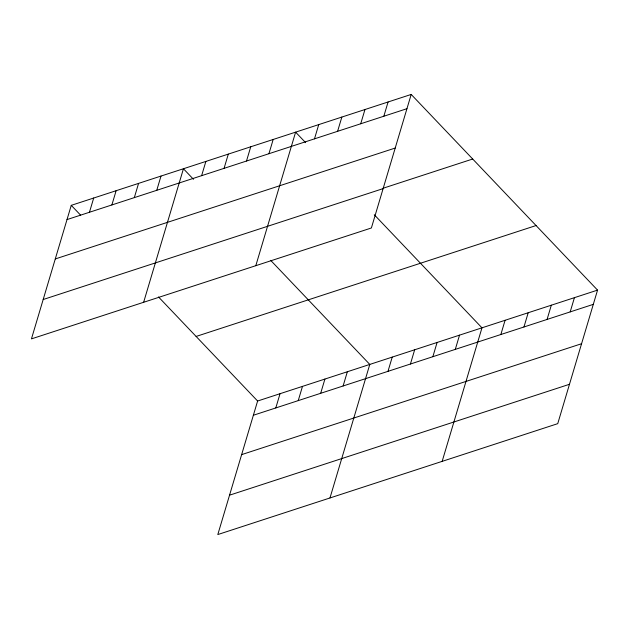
<?xml version="1.0" encoding="UTF-8"?>
<svg xmlns="http://www.w3.org/2000/svg" width="629" height="629" viewBox="0 0 629 629"><rect width="100%" height="100%" fill="white"/><g stroke="black" fill="none" stroke-linecap="round" stroke-linejoin="round"><path stroke-width="0.94" d="M411.193 94.444L71.258 205.345L31.45 338.882L371.385 227.981L411.193 94.444L597.55 290.118L557.742 423.655L217.807 534.556L257.615 401.019L597.55 290.118M89.452 212.272L93.697 198.025M111.883 204.952L116.129 190.705M134.323 197.632L138.569 183.393M156.755 190.312L161 176.073M143.632 302.282L183.44 168.753L193.465 179.281M201.626 175.672L205.872 161.433M224.066 168.352L228.311 154.113M246.497 161.032L250.743 146.793M268.937 153.712L273.183 139.473M255.806 265.69L295.614 132.153L305.647 142.681M314.484 138.852L318.73 124.613M337.6 131.312L341.846 117.073M275.801 407.938L280.047 393.699M360.716 123.771L364.962 109.532M298.24 400.618L302.486 386.379M383.832 116.231L388.077 101.992M320.672 393.298L324.918 379.059M343.112 385.978L347.357 371.739M329.981 497.956L369.789 364.419L270.674 260.351M387.983 371.346L392.229 357.099M410.423 364.026L414.66 349.787M432.854 356.706L437.1 342.467M455.294 349.386L459.532 335.147M442.163 461.356L481.971 327.827L374.271 214.741M500.841 334.526L505.087 320.287M523.957 326.986L528.203 312.739M547.073 319.446L551.319 305.199M570.189 311.898L574.434 297.659M67.012 219.584L406.947 108.691M55.273 258.951L395.216 148.051M383.006 188.275L472.694 159.019M43.189 299.514L383.124 188.614M196.114 336.444L536.05 225.544M253.369 415.258L593.304 304.357M241.63 454.625L581.566 343.725M229.538 495.188L569.481 384.288M71.258 205.345L80.614 215.173M158.492 296.943L257.615 401.019"/></g></svg>
